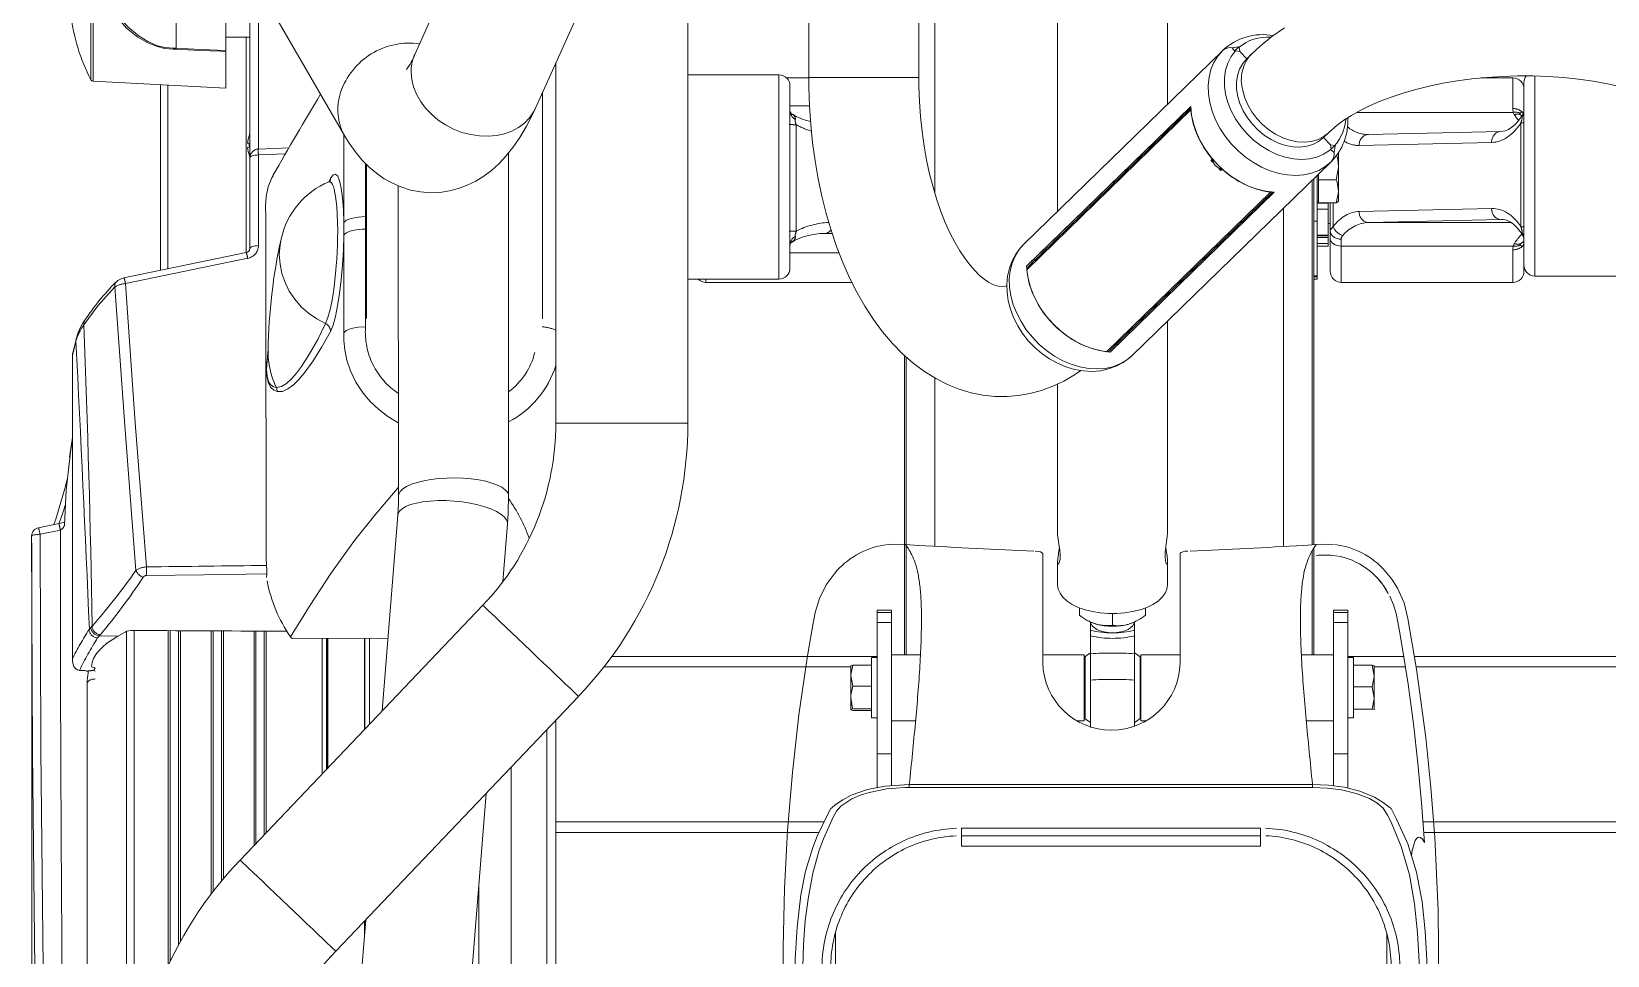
# Model space of a CAD drawing. Extents: x -32840 to 422982, y 280745 to 888746.
# Drawn here: x 82513.6 to 82961.2, y 817200 to 817462.6 of the extents above; entities that cross this region are included whole.
import ezdxf

# ---------------------------------------------------------------- set-up
doc = ezdxf.new("R2010")
doc.units = 0
doc.header["$LTSCALE"] = 1000
doc.linetypes.add('PHANTOM', pattern=[0.5, 0.25, -0.05, 0.05, -0.05, 0.05, -0.05])
doc.layers.add('A-FUR', color=33, linetype='Continuous', plot=False, transparency=0.5)

# ---------------------------------------------------------------- blocks, each defined once
blk = doc.blocks.new('REC-GYM-02A')
at = {"linetype": 'PHANTOM', "lineweight": 0}
for p, q in [((278.983, -892.674), (278.983, -913.437)), ((273.758, -892.961), (273.758, -912.91)), ((274.164, -892.961), (274.164, -912.484)), ((274.534, -892.961), (274.534, -911.122)), ((278.535, -892.956), (278.535, -914.024)), ((278.448, -908.893), (278.448, -914.034)), ((277.923, -910.498), (277.923, -914.032)), ((275.828, -910.736), (275.828, -910.614)), ((277.435, -911.209), (277.435, -914.03)), ((277.552, -911.062), (277.552, -914.03)), ((265.65, -911.582), (265.65, -911.701)), ((269.05, -911.581), (269.05, -911.701)), ((265.65, -911.787), (265.65, -911.701)), ((265.65, -911.701), (269.05, -911.701)), ((269.05, -911.701), (269.05, -911.787)), ((276.947, -911.737), (276.947, -914.027)), ((277.065, -911.613), (277.065, -914.028)), ((263.805, -911.858), (260.958, -911.858)), ((269.05, -911.787), (265.65, -911.787)), ((273.658, -911.858), (270.611, -911.858)), ((265.06, -912.251), (269.641, -912.251)), ((265.06, -912.285), (265.06, -912.251)), ((269.641, -912.285), (265.06, -912.285)), ((276.252, -913.945), (276.252, -912.466)), ((276.312, -912.403), (276.312, -913.944)), ((275.774, -912.968), (275.774, -913.946)), ((275.828, -913.946), (275.828, -912.911)), ((278.971, -913.553), (278.971, -913.561)), ((260.272, -913.622), (263.884, -913.622)), ((264.006, -913.622), (264.358, -913.622)), ((270.306, -913.622), (273.112, -913.622)), ((279.149, -917.162), (279.149, -913.713)), ((265.064, -913.759), (265.064, -914.937)), ((269.676, -915), (269.676, -913.759)), ((278.845, -913.973), (278.632, -913.97)), ((278.833, -913.986), (278.845, -913.973)), ((278.845, -913.973), (278.863, -913.95)), ((278.94, -914.07), (278.928, -914.084)), ((278.959, -914.046), (278.94, -914.07)), ((264.822, -914.127), (264.658, -914.127)), ((264.822, -914.238), (264.658, -914.238)), ((270.006, -914.127), (269.842, -914.127)), ((270.006, -914.238), (269.842, -914.238)), ((265.39, -918.835), (265.39, -914.99)), ((265.064, -915.009), (265.064, -919.152)), ((269.35, -916.903), (269.35, -914.992)), ((269.676, -917.142), (269.676, -915.011)), ((279.287, -915.174), (279.518, -915.128)), ((265.515, -919.018), (267.368, -917.213)), ((265.535, -919.019), (267.399, -917.203)), ((279.11, -917.321), (279.149, -917.162)), ((279.149, -917.162), (279.15, -917.162)), ((275.82, -917.485), (275.819, -918.597)), ((276.066, -918.529), (276.067, -917.417)), ((262.783, -917.992), (262.783, -918.363)), ((264.733, -918.405), (264.733, -917.992)), ((271.123, -918.028), (271.123, -920.351)), ((271.953, -918.028), (271.953, -917.992)), ((277.158, -918.265), (278.547, -917.978)), ((262.533, -920.339), (262.533, -918.063)), ((265.008, -918.066), (265.044, -918.066)), ((266.441, -919.951), (268.306, -918.135)), ((278.067, -920.234), (278.067, -918.145)), ((270.44, -918.329), (270.998, -918.329)), ((277.174, -918.33), (277.174, -920.78)), ((262.779, -918.405), (264.733, -918.405)), ((264.733, -918.482), (264.733, -918.405)), ((264.883, -918.432), (265.008, -918.432)), ((265.008, -918.501), (264.883, -918.501)), ((265.008, -918.53), (264.883, -918.53)), ((270.517, -918.546), (270.597, -918.547)), ((270.635, -918.546), (270.517, -918.546)), ((270.597, -918.547), (270.638, -918.547)), ((277.037, -919.44), (277.037, -918.409)), ((262.692, -918.623), (262.692, -919.805)), ((264.422, -918.672), (262.805, -918.672)), ((262.916, -918.706), (264.422, -918.672)), ((264.825, -918.897), (264.825, -918.627)), ((265.008, -918.688), (265.044, -918.688)), ((270.925, -919.784), (270.925, -918.573)), ((275.819, -918.597), (275.819, -918.739)), ((275.819, -918.739), (275.819, -919.344)), ((264.53, -918.798), (263.024, -918.832)), ((264.883, -918.822), (265.008, -918.822)), ((265.008, -918.892), (264.883, -918.892)), ((264.993, -918.913), (265.008, -918.913)), ((269.35, -922.564), (269.35, -919.002)), ((266.111, -919.268), (266.097, -919.282)), ((266.101, -919.285), (266.114, -919.272)), ((276.237, -919.135), (276.217, -919.174)), ((266.205, -919.365), (266.191, -919.378)), ((266.195, -919.382), (266.208, -919.369)), ((276.729, -919.453), (277.037, -919.44)), ((263.024, -919.582), (264.53, -919.548)), ((277.037, -921.25), (277.037, -919.507)), ((264.554, -919.924), (262.779, -919.924)), ((262.779, -919.924), (262.783, -919.966)), ((262.783, -919.966), (262.783, -920.315)), ((270.998, -919.999), (270.775, -919.999)), ((278.915, -921.313), (278.915, -920.279)), ((278.94, -920.295), (278.94, -921.312))]:
    blk.add_line(p, q, dxfattribs=at)
at = {"linetype": 'Continuous', "lineweight": 15}
for p, q in [((273.658, -892.961), (273.658, -913.015)), ((275.423, -899.895), (274.45, -912.183)), ((275.818, -910.747), (276.669, -899.993)), ((264.217, -910.592), (264.217, -909.663)), ((270.479, -909.667), (270.479, -910.609)), ((278.04, -910.27), (278.04, -914.032)), ((278.062, -910.224), (278.062, -914.033)), ((276.158, -910.39), (273.4, -913.286)), ((277.945, -910.456), (277.945, -914.032)), ((275.833, -910.731), (275.833, -910.551)), ((277.573, -911.036), (277.573, -914.03)), ((277.457, -911.182), (277.457, -914.03)), ((265.65, -911.582), (265.76, -911.582)), ((266.125, -911.581), (265.761, -911.581)), ((266.126, -911.582), (266.698, -911.582)), ((267.062, -911.581), (266.699, -911.581)), ((267.063, -911.582), (267.635, -911.582)), ((268, -911.581), (267.636, -911.581)), ((268.001, -911.582), (268.573, -911.582)), ((269.05, -911.581), (268.574, -911.581)), ((274.486, -914.321), (277.245, -911.424)), ((260.958, -911.74), (263.797, -911.74)), ((270.668, -911.74), (273.658, -911.74)), ((276.97, -911.713), (276.97, -914.027)), ((277.085, -911.592), (277.085, -914.028)), ((264.658, -912.244), (264.658, -912.634)), ((264.822, -912.27), (264.822, -912.634)), ((269.842, -912.272), (269.842, -912.634)), ((270.006, -912.249), (270.006, -912.634)), ((276.247, -913.945), (276.247, -912.472)), ((276.262, -912.456), (276.262, -913.945)), ((264.822, -912.634), (264.658, -912.634)), ((264.658, -912.634), (264.658, -914.127)), ((264.822, -912.634), (264.822, -914.127)), ((270.006, -912.634), (269.842, -912.634)), ((269.842, -912.634), (269.842, -914.127)), ((270.006, -912.634), (270.006, -914.127)), ((265.131, -913.009), (264.822, -913.009)), ((267.01, -913.009), (266.944, -913.009)), ((267.01, -913.658), (267.01, -913.009)), ((267.082, -913.471), (267.082, -912.943)), ((267.582, -913.471), (267.582, -912.933)), ((267.739, -913.009), (267.655, -913.009)), ((267.655, -913.59), (267.655, -913.009)), ((269.842, -913.009), (269.57, -913.009)), ((275.833, -913.946), (275.833, -912.906)), ((264.358, -913.134), (264.358, -913.134)), ((264.358, -913.134), (264.358, -913.266)), ((264.358, -913.134), (264.359, -913.134)), ((264.593, -913.139), (264.381, -913.139)), ((264.658, -913.04), (264.593, -913.04)), ((264.593, -913.04), (264.593, -913.728)), ((267.02, -913.134), (267.01, -913.134)), ((267.02, -913.2), (267.02, -913.034)), ((267.02, -913.733), (267.02, -913.2)), ((267.645, -913.201), (267.645, -913.035)), ((267.655, -913.134), (267.645, -913.134)), ((267.645, -913.732), (267.645, -913.201)), ((270.071, -913.04), (270.006, -913.04)), ((270.071, -913.04), (270.071, -913.728)), ((270.071, -913.126), (270.284, -913.126)), ((270.071, -913.143), (270.284, -913.143)), ((270.284, -913.126), (270.306, -913.134)), ((270.306, -913.272), (270.306, -913.134)), ((275.453, -915.345), (275.63, -913.12)), ((264.381, -913.393), (264.358, -913.266)), ((264.358, -913.266), (264.358, -913.516)), ((270.306, -913.272), (270.306, -913.522)), ((264.381, -913.639), (264.358, -913.516)), ((264.358, -913.634), (264.358, -913.516)), ((264.593, -913.393), (264.381, -913.393)), ((267.082, -913.77), (267.082, -913.471)), ((267.582, -913.77), (267.582, -913.471)), ((270.071, -913.402), (270.284, -913.402)), ((270.284, -913.402), (270.306, -913.522)), ((270.306, -913.633), (270.306, -913.522)), ((264.358, -913.634), (264.358, -913.634)), ((264.593, -913.639), (264.381, -913.639)), ((264.593, -913.728), (264.658, -913.728)), ((266.564, -914.907), (266.564, -913.667)), ((267.01, -913.634), (267.02, -913.634)), ((267.01, -913.759), (267.01, -913.658)), ((267.645, -913.634), (267.655, -913.634)), ((267.655, -913.759), (267.655, -913.59)), ((268.124, -913.667), (268.124, -914.907)), ((270.006, -913.728), (270.071, -913.728)), ((270.071, -913.642), (270.284, -913.642)), ((270.284, -913.642), (270.306, -913.633)), ((279.052, -913.58), (279.019, -913.579)), ((279.15, -917.162), (279.15, -913.695)), ((263.904, -913.74), (260.272, -913.74)), ((264.658, -913.74), (264.024, -913.74)), ((264.822, -913.759), (265.186, -913.759)), ((265.044, -913.759), (265.044, -914.971)), ((265.045, -913.759), (265.045, -914.971)), ((266.564, -913.759), (267.01, -913.759)), ((267.082, -913.974), (267.082, -913.77)), ((267.582, -913.974), (267.582, -913.77)), ((267.655, -913.759), (268.124, -913.759)), ((269.515, -913.759), (269.842, -913.759)), ((269.696, -917.159), (269.696, -913.759)), ((273.022, -913.74), (270.006, -913.74)), ((267.082, -913.974), (267.082, -914.037)), ((267.082, -914.132), (267.082, -914.037)), ((267.332, -914.226), (267.332, -914.094)), ((267.582, -913.974), (267.582, -914.037)), ((267.582, -914.132), (267.582, -914.037)), ((276.655, -913.943), (275.564, -913.947)), ((276.671, -913.964), (276.655, -913.943)), ((278.411, -914.034), (278.464, -914.035)), ((278.551, -914.017), (278.632, -913.97)), ((264.658, -914.127), (264.658, -914.238)), ((264.658, -914.238), (264.658, -914.266)), ((264.658, -914.266), (264.822, -914.266)), ((264.822, -914.127), (264.822, -914.238)), ((264.822, -914.238), (264.822, -914.266)), ((266.957, -914.291), (266.957, -914.208)), ((267.07, -914.138), (267.062, -914.143)), ((267.603, -914.143), (267.594, -914.138)), ((267.707, -914.291), (267.707, -914.208)), ((269.842, -914.127), (269.842, -914.238)), ((269.842, -914.238), (269.842, -914.266)), ((269.842, -914.266), (270.006, -914.266)), ((270.006, -914.127), (270.006, -914.238)), ((270.006, -914.238), (270.006, -914.266)), ((266.707, -914.554), (266.707, -914.82)), ((267.957, -914.818), (267.957, -914.554)), ((274.259, -914.591), (274.207, -915.246)), ((276.944, -914.636), (276.943, -914.658)), ((276.946, -914.802), (276.947, -914.83)), ((265.017, -915.012), (265.163, -915.002)), ((265.044, -915.01), (265.044, -919.172)), ((265.045, -915.01), (265.045, -919.171)), ((266.707, -915.141), (266.707, -917.552)), ((267.957, -916.837), (267.957, -915.139)), ((269.538, -915.002), (269.684, -915.012)), ((279.615, -915.087), (279.614, -915.026)), ((279.614, -915.105), (279.615, -915.087)), ((279.304, -915.249), (279.534, -915.203)), ((279.304, -915.25), (279.304, -915.25)), ((274.195, -915.565), (274.197, -919.46)), ((275.447, -919.088), (275.445, -915.564)), ((272.158, -916.39), (272.158, -923.287)), ((273.658, -920.484), (273.658, -916.39)), ((264.85, -919.361), (267.109, -917.161)), ((267.109, -917.161), (264.85, -919.361)), ((267.359, -917.2), (265.495, -919.016)), ((265.515, -919.018), (267.301, -917.278)), ((267.275, -917.283), (267.285, -917.294)), ((267.368, -917.213), (267.301, -917.278)), ((276.928, -917.172), (276.923, -917.207)), ((276.926, -917.221), (276.932, -917.151)), ((279.109, -917.341), (279.147, -917.186)), ((273.808, -920.152), (273.808, -917.577)), ((275.808, -919.332), (275.808, -917.58)), ((264.733, -917.992), (262.783, -917.992)), ((265.008, -918.028), (265.044, -918.028)), ((265.008, -918.028), (265.008, -918.055)), ((271.953, -917.992), (270.294, -917.992)), ((272.158, -918.028), (271.123, -918.028)), ((262.533, -918.063), (260.583, -918.063)), ((262.658, -918.188), (262.658, -918.117)), ((262.658, -918.188), (262.658, -920.261)), ((264.858, -918.117), (264.858, -918.486)), ((265.008, -918.055), (265.044, -918.055)), ((265.008, -918.055), (265.008, -918.066)), ((265.008, -918.066), (265.008, -918.688)), ((266.442, -919.971), (268.295, -918.166)), ((268.308, -918.175), (266.443, -919.991)), ((268.223, -918.258), (268.308, -918.175)), ((270.998, -920.226), (270.998, -918.153)), ((277.175, -918.33), (278.564, -918.043)), ((278.148, -918.128), (278.148, -920.239)), ((268.223, -918.258), (266.443, -919.991)), ((268.212, -918.247), (268.223, -918.258)), ((277.133, -918.376), (277.133, -919.407)), ((264.858, -918.486), (264.858, -918.576)), ((265.008, -918.404), (264.883, -918.404)), ((264.883, -918.432), (264.883, -918.404)), ((264.883, -918.501), (264.883, -918.432)), ((264.883, -918.521), (264.883, -918.501)), ((265.008, -918.521), (264.883, -918.521)), ((264.883, -918.53), (264.883, -918.521)), ((264.883, -918.822), (264.883, -918.53)), ((266.08, -920.626), (268.34, -918.426)), ((264.858, -918.576), (264.858, -918.897)), ((264.883, -918.662), (264.858, -918.662)), ((265.008, -918.688), (265.008, -919.209)), ((264.765, -919.028), (264.765, -918.913)), ((264.993, -918.897), (264.79, -918.897)), ((264.883, -918.892), (264.883, -918.822)), ((264.883, -918.897), (264.883, -918.892)), ((264.993, -918.897), (264.993, -919.028)), ((265.008, -918.913), (264.993, -918.913)), ((267.957, -923.022), (267.957, -918.799)), ((264.765, -919.028), (264.765, -919.308)), ((264.993, -919.028), (264.993, -919.159)), ((264.993, -919.159), (264.79, -919.159)), ((264.993, -919.159), (264.993, -919.221)), ((266.085, -919.279), (266.086, -919.279)), ((266.086, -919.279), (266.099, -919.266)), ((266.117, -919.283), (266.104, -919.296)), ((266.117, -919.283), (266.116, -919.284)), ((277.133, -919.145), (277.133, -921.205)), ((264.765, -919.308), (264.765, -919.474)), ((264.815, -919.468), (264.801, -919.544)), ((264.851, -919.497), (264.815, -919.468)), ((266.193, -919.363), (266.194, -919.362)), ((266.21, -919.381), (266.197, -919.393)), ((266.21, -919.381), (266.197, -919.394)), ((266.197, -919.394), (266.197, -919.393)), ((277.14, -919.433), (277.14, -919.434)), ((264.801, -919.544), (264.806, -919.547)), ((264.806, -919.547), (264.855, -919.555)), ((264.849, -919.505), (264.851, -919.497)), ((264.855, -919.555), (264.849, -919.505)), ((264.935, -919.637), (264.855, -919.555)), ((264.935, -919.637), (264.855, -919.555)), ((264.935, -919.637), (264.876, -919.695)), ((276.689, -919.522), (277.038, -919.507)), ((277.14, -919.528), (277.16, -919.526)), ((277.16, -919.574), (277.14, -919.573)), ((262.919, -919.706), (264.424, -919.672)), ((277.015, -921.313), (276.054, -919.654)), ((277.14, -919.667), (277.14, -919.667)), ((273.892, -919.966), (272.55, -922.94)), ((266.707, -920.016), (266.707, -922.916)), ((262.783, -920.315), (263.149, -920.315)), ((269.533, -920.319), (269.533, -923.197)), ((270.783, -920.315), (271.036, -920.315)), ((270.783, -923.336), (270.783, -920.319)), ((271.123, -920.351), (272.158, -920.351)), ((278.915, -920.279), (277.407, -920.2)), ((277.407, -920.616), (277.407, -920.2)), ((265.749, -920.59), (265.807, -920.533)), ((265.887, -920.616), (265.807, -920.533)), ((265.887, -920.616), (265.807, -920.533)), ((265.893, -920.665), (265.887, -920.616)), ((265.887, -920.616), (265.936, -920.623)), ((265.896, -920.67), (265.893, -920.665)), ((265.896, -920.67), (265.942, -920.624)), ((265.972, -920.658), (265.896, -920.67)), ((265.936, -920.623), (265.945, -920.622)), ((265.945, -920.622), (265.972, -920.658)), ((273.917, -923.558), (275.26, -920.583)), ((277.407, -920.626), (277.407, -920.616)), ((277.407, -921.776), (277.407, -920.626)), ((277.972, -921.804), (277.972, -920.652)), ((277.972, -920.652), (277.972, -920.652)), ((277.407, -920.78), (277.133, -920.78))]:
    blk.add_line(p, q, dxfattribs=at)
at = {"linetype": 'PHANTOM', "lineweight": 0, "flags": 128}
for points in [[(279.071, -887.042), (279.106, -888.948), (279.144, -890.854), (279.187, -892.758), (279.232, -894.665), (279.279, -896.57), (279.328, -898.472), (279.377, -900.433), (279.425, -902.39), (279.47, -904.344), (279.511, -906.297), (279.547, -908.245), (279.577, -910.189), (279.603, -912.651), (279.614, -915.105)], [(279.121, -894.03), (279.134, -895.801), (279.149, -897.57), (279.165, -899.337), (279.182, -901.105), (279.2, -902.869), (279.218, -904.63), (279.235, -906.397), (279.251, -908.16), (279.266, -909.919), (279.277, -911.676), (279.284, -913.428), (279.287, -915.174)], [(279.518, -915.128), (279.507, -912.673), (279.481, -910.208), (279.451, -908.267), (279.415, -906.322), (279.375, -904.371), (279.33, -902.412), (279.282, -900.449), (279.232, -898.483), (279.176, -896.258), (279.121, -894.03)], [(264.167, -912.012), (264.167, -912.012), (264.104, -911.891), (263.977, -911.61), (263.879, -911.287), (263.815, -910.949), (263.78, -910.618), (263.762, -910.286), (263.752, -909.952), (263.729, -908.947), (263.714, -907.947), (263.702, -906.946), (263.694, -905.943), (263.688, -904.939), (263.683, -903.936), (263.68, -902.861), (263.678, -901.786), (263.676, -900.71), (263.676, -899.635)], [(263.766, -899.64), (263.766, -899.926), (263.766, -900.927), (263.768, -901.929), (263.77, -902.932), (263.773, -903.935), (263.778, -904.936), (263.784, -905.937), (263.792, -906.938), (263.803, -907.939), (263.819, -908.938), (263.84, -909.935), (263.85, -910.267), (263.867, -910.599), (263.901, -910.929), (263.959, -911.256), (264.051, -911.579), (264.167, -911.856), (264.208, -911.937), (264.258, -912.015), (264.329, -912.074), (264.411, -912.123), (264.565, -912.183), (264.73, -912.223), (264.894, -912.244), (265.06, -912.251)], [(269.641, -912.251), (269.692, -912.25), (269.897, -912.234), (270.098, -912.194), (270.198, -912.162), (270.295, -912.12), (270.419, -912.038), (270.468, -911.982), (270.505, -911.912), (270.618, -911.665), (270.664, -911.537), (270.737, -911.276), (270.788, -911.007), (270.823, -910.737), (270.843, -910.465), (270.861, -909.918), (270.884, -908.819), (270.901, -907.678), (270.912, -906.536), (270.92, -905.391), (270.926, -904.245), (270.93, -903.094), (270.933, -901.943), (270.935, -900.791), (270.935, -899.64)], [(271.025, -899.635), (271.025, -900.041), (271.024, -901.502), (271.021, -902.965), (271.015, -904.427), (271.007, -905.896), (270.994, -907.363), (270.974, -908.828), (270.95, -909.93), (270.939, -910.297), (270.917, -910.664), (270.874, -911.028), (270.819, -911.3), (270.739, -911.568), (270.688, -911.698), (270.568, -911.948), (270.533, -912.012), (270.533, -912.012)], [(276.158, -910.39), (276.16, -910.391), (276.17, -910.4), (276.19, -910.419), (276.219, -910.448), (276.258, -910.484), (276.305, -910.529), (276.359, -910.58), (276.419, -910.638), (276.485, -910.701), (276.555, -910.767), (276.628, -910.836), (276.701, -910.907)], [(276.701, -910.907), (276.775, -910.977), (276.848, -911.046), (276.918, -911.113), (276.984, -911.176), (277.044, -911.233), (277.098, -911.285), (277.145, -911.329), (277.184, -911.366), (277.213, -911.394), (277.233, -911.413), (277.243, -911.423), (277.245, -911.424)], [(263.937, -911.478), (263.927, -911.532), (263.91, -911.597), (263.893, -911.646), (263.874, -911.675), (263.856, -911.686), (263.832, -911.68), (263.812, -911.663), (263.798, -911.644), (263.788, -911.624)], [(265.06, -912.285), (265.06, -912.285), (264.88, -912.277), (264.699, -912.253), (264.522, -912.209), (264.355, -912.14), (264.257, -912.08), (264.208, -912.042), (264.184, -912.022), (264.171, -912.014), (264.167, -912.012), (264.167, -912.012)], [(270.533, -912.012), (270.533, -912.012), (270.522, -912.019), (270.482, -912.051), (270.396, -912.111), (270.302, -912.161), (270.115, -912.227), (269.92, -912.266), (269.641, -912.285), (269.641, -912.285)], [(269.641, -912.285), (269.641, -912.28), (269.641, -912.276), (269.641, -912.272), (269.641, -912.268), (269.641, -912.263), (269.641, -912.259), (269.641, -912.255), (269.641, -912.251)], [(273.4, -913.286), (273.401, -913.287), (273.411, -913.297), (273.431, -913.316), (273.461, -913.344), (273.499, -913.381), (273.546, -913.425), (273.6, -913.477), (273.661, -913.535), (273.726, -913.597), (273.796, -913.664), (273.869, -913.733), (273.943, -913.803)], [(273.943, -913.803), (274.017, -913.874), (274.089, -913.943), (274.159, -914.009), (274.225, -914.072), (274.286, -914.13), (274.34, -914.181), (274.387, -914.226), (274.425, -914.263), (274.455, -914.291), (274.475, -914.31), (274.485, -914.319), (274.486, -914.321)], [(276.937, -914.677), (277.658, -914.667), (278.308, -914.659)], [(278.547, -917.978), (278.436, -916.396), (278.31, -914.757)], [(278.429, -914.717), (278.556, -916.366), (278.667, -917.939)], [(279.518, -915.128), (279.537, -915.127), (279.555, -915.126), (279.571, -915.123), (279.586, -915.121), (279.598, -915.117), (279.607, -915.113), (279.612, -915.109), (279.614, -915.105)], [(275.453, -915.345), (275.45, -915.361), (275.434, -915.391), (275.404, -915.419), (275.361, -915.444), (275.307, -915.465), (275.242, -915.483), (275.167, -915.497), (275.085, -915.506), (274.998, -915.511), (274.906, -915.511), (274.813, -915.506), (274.721, -915.496), (274.63, -915.482), (274.545, -915.463), (274.465, -915.441), (274.394, -915.416), (274.333, -915.388), (274.282, -915.358), (274.244, -915.326), (274.219, -915.294), (274.208, -915.262), (274.207, -915.246)], [(279.229, -915.467), (279.263, -915.362), (279.304, -915.248)], [(275.445, -915.565), (275.442, -915.585), (275.425, -915.615), (275.395, -915.644), (275.353, -915.671), (275.298, -915.696), (275.233, -915.717), (275.158, -915.736), (275.076, -915.75), (274.988, -915.761), (274.896, -915.767), (274.803, -915.768), (274.71, -915.765), (274.62, -915.758), (274.534, -915.746), (274.454, -915.73), (274.383, -915.711), (274.321, -915.688), (274.27, -915.662), (274.232, -915.635), (274.207, -915.605), (274.196, -915.575), (274.195, -915.565)], [(279.15, -916.203), (279.173, -916.064), (279.181, -915.992)], [(272.158, -916.39), (272.16, -916.39), (272.174, -916.39), (272.202, -916.39), (272.242, -916.39), (272.296, -916.39), (272.36, -916.39), (272.435, -916.39), (272.519, -916.39), (272.61, -916.39), (272.706, -916.39), (272.806, -916.39), (272.908, -916.39)], [(272.908, -916.39), (273.01, -916.39), (273.111, -916.39), (273.207, -916.39), (273.298, -916.39), (273.382, -916.39), (273.456, -916.39), (273.521, -916.39), (273.574, -916.39), (273.615, -916.39), (273.643, -916.39), (273.657, -916.39), (273.658, -916.39)], [(275.445, -916.396), (275.447, -916.396), (275.566, -916.468), (275.674, -916.55), (275.768, -916.639), (275.847, -916.732), (275.93, -916.859), (275.991, -916.985), (276.032, -917.107), (276.056, -917.223), (276.066, -917.331), (276.067, -917.417)], [(276.218, -917.435), (276.315, -917.257), (276.414, -917.098), (276.515, -916.958), (276.577, -916.887), (276.639, -916.827), (276.701, -916.781), (276.763, -916.753), (276.825, -916.752)], [(276.825, -916.752), (276.86, -916.767), (276.895, -916.797), (276.911, -916.822), (276.926, -916.857), (276.939, -916.912), (276.943, -916.95), (276.945, -916.997), (276.943, -917.05), (276.939, -917.103), (276.926, -917.2)], [(276.274, -917.523), (276.363, -917.343), (276.455, -917.178), (276.548, -917.034), (276.604, -916.958), (276.661, -916.894), (276.719, -916.842), (276.776, -916.807), (276.832, -916.797)], [(276.832, -916.797), (276.865, -916.805), (276.896, -916.827), (276.912, -916.847), (276.926, -916.876), (276.938, -916.924), (276.942, -916.959), (276.943, -917.002), (276.942, -917.05), (276.938, -917.099), (276.931, -917.151)], [(267.109, -917.161), (267.174, -917.107), (267.248, -917.064), (267.329, -917.033), (267.417, -917.014), (267.509, -917.007), (267.605, -917.012), (267.703, -917.03), (267.801, -917.06), (267.898, -917.101), (267.992, -917.154), (268.081, -917.216), (268.166, -917.287), (268.243, -917.367), (268.312, -917.453), (268.372, -917.545), (268.421, -917.64), (268.46, -917.738), (268.487, -917.837), (268.502, -917.935), (268.505, -918.031), (268.495, -918.123), (268.474, -918.21), (268.44, -918.29), (268.395, -918.362), (268.34, -918.426)], [(279.147, -917.186), (279.149, -917.177), (279.149, -917.162)], [(276.066, -918.529), (276.071, -918.36), (276.081, -918.189), (276.095, -918.022), (276.114, -917.865), (276.137, -917.724), (276.162, -917.602), (276.189, -917.505), (276.218, -917.435)], [(276.234, -919.135), (276.22, -919.135), (276.207, -919.124), (276.195, -919.106), (276.185, -919.081), (276.176, -919.052), (276.167, -919.01), (276.159, -918.966), (276.152, -918.91), (276.147, -918.855), (276.141, -918.765), (276.137, -918.674), (276.136, -918.575), (276.137, -918.497), (276.139, -918.416), (276.142, -918.34), (276.147, -918.254), (276.152, -918.178), (276.159, -918.093), (276.167, -918.02), (276.176, -917.942), (276.188, -917.856), (276.203, -917.769), (276.221, -917.685), (276.246, -917.591), (276.274, -917.523)], [(276.274, -917.523), (276.374, -917.576), (276.467, -917.64), (276.551, -917.715), (276.624, -917.799), (276.686, -917.89), (276.734, -917.989), (276.77, -918.092), (276.791, -918.199), (276.799, -918.308), (276.791, -918.416), (276.779, -918.486)], [(278.667, -917.939), (278.86, -917.725), (279.02, -917.51)], [(262.783, -918.363), (262.783, -918.368), (262.779, -918.405)], [(277.037, -918.409), (277.056, -918.408), (277.074, -918.406), (277.091, -918.403), (277.105, -918.399), (277.117, -918.394), (277.126, -918.388), (277.132, -918.382), (277.133, -918.376)], [(262.658, -918.432), (262.665, -918.41), (262.682, -918.396), (262.685, -918.395), (262.687, -918.394)], [(262.669, -918.524), (262.671, -918.527), (262.677, -918.553)], [(262.779, -918.405), (262.768, -918.43), (262.767, -918.433)], [(264.733, -918.405), (264.758, -918.407), (264.781, -918.412), (264.803, -918.419), (264.822, -918.429), (264.837, -918.441), (264.849, -918.455), (264.856, -918.47), (264.858, -918.486)], [(264.733, -918.482), (264.758, -918.484), (264.781, -918.489), (264.803, -918.498), (264.822, -918.51), (264.837, -918.524), (264.849, -918.54), (264.856, -918.557), (264.858, -918.576)], [(270.936, -918.514), (270.936, -918.498), (270.94, -918.485), (270.953, -918.467), (270.963, -918.459), (270.98, -918.449)], [(276.066, -918.529), (276.055, -918.543), (276.037, -918.556), (276.012, -918.567), (275.981, -918.578), (275.945, -918.586), (275.905, -918.592), (275.863, -918.596), (275.819, -918.597)], [(276.066, -918.671), (276.066, -918.6), (276.066, -918.529)], [(264.825, -918.627), (264.857, -918.588), (264.858, -918.576)], [(276.066, -918.671), (276.038, -918.697), (275.981, -918.719), (275.903, -918.734), (275.819, -918.739)], [(276.066, -919.676), (276.066, -919.547), (276.066, -918.671)], [(276.217, -919.174), (276.189, -919.214), (276.161, -919.223), (276.136, -919.2), (276.114, -919.145), (276.095, -919.062), (276.081, -918.952), (276.071, -918.821), (276.066, -918.671)], [(264.85, -919.361), (264.915, -919.307), (264.989, -919.265), (265.07, -919.233), (265.158, -919.214), (265.25, -919.207), (265.346, -919.213), (265.443, -919.231), (265.541, -919.26), (265.638, -919.302), (265.732, -919.354), (265.822, -919.416), (265.906, -919.488), (265.984, -919.567), (266.053, -919.654), (266.112, -919.745), (266.162, -919.841), (266.201, -919.938), (266.228, -920.037), (266.243, -920.135), (266.245, -920.231), (266.236, -920.323), (266.214, -920.41), (266.181, -920.49), (266.136, -920.563), (266.08, -920.626)], [(277.037, -919.44), (277.056, -919.439), (277.074, -919.437), (277.091, -919.434), (277.105, -919.43), (277.117, -919.425), (277.126, -919.419), (277.132, -919.413), (277.133, -919.407)], [(264.877, -919.694), (264.883, -919.688), (264.94, -919.645), (265.005, -919.613), (265.077, -919.593), (265.154, -919.586), (265.235, -919.59), (265.317, -919.607), (265.399, -919.636), (265.48, -919.676), (265.556, -919.727), (265.628, -919.787), (265.692, -919.855), (265.748, -919.929), (265.794, -920.008), (265.829, -920.09), (265.853, -920.173)], [(273.892, -919.966), (273.91, -919.93), (273.956, -919.863), (274.013, -919.803), (274.081, -919.752), (274.157, -919.711), (274.242, -919.68), (274.333, -919.661), (274.428, -919.653), (274.526, -919.656), (274.625, -919.671), (274.724, -919.697), (274.819, -919.734), (274.91, -919.781), (274.994, -919.837), (275.071, -919.902), (275.139, -919.973), (275.196, -920.05), (275.242, -920.131), (275.275, -920.214), (275.295, -920.299), (275.302, -920.384)], [(262.687, -919.934), (262.677, -919.929), (262.661, -919.91), (262.66, -919.903)], [(262.677, -919.875), (262.675, -919.893), (262.669, -919.902)], [(262.68, -919.885), (262.692, -919.894), (262.709, -919.903)], [(262.767, -919.898), (262.768, -919.901), (262.779, -919.924)], [(270.672, -920.319), (270.613, -920.319), (270.544, -920.319), (270.467, -920.319), (270.382, -920.319), (270.293, -920.319), (270.2, -920.319), (270.107, -920.319), (270.015, -920.319), (269.926, -920.319), (269.842, -920.319), (269.765, -920.319), (269.697, -920.319), (269.639, -920.319), (269.593, -920.319), (269.56, -920.319), (269.54, -920.319), (269.533, -920.319)], [(270.783, -920.319), (270.783, -920.319), (270.776, -920.319), (270.754, -920.319), (270.719, -920.319), (270.672, -920.319)], [(273.658, -920.453), (273.664, -920.457), (273.67, -920.459)], [(277.407, -920.616), (277.467, -920.618), (277.706, -920.629), (277.971, -920.641)], [(277.972, -920.652), (277.69, -920.639), (277.407, -920.626)], [(277.971, -920.641), (278.007, -920.641), (278.099, -920.651), (278.188, -920.672), (278.302, -920.717), (278.406, -920.778), (278.535, -920.883), (278.646, -921.009), (278.725, -921.131), (278.787, -921.263)], [(278.76, -921.273), (278.758, -921.267), (278.699, -921.138), (278.625, -921.019), (278.518, -920.894), (278.393, -920.789), (278.292, -920.728), (278.182, -920.682), (278.096, -920.661), (278.007, -920.652), (277.972, -920.652)]]:
    blk.add_lwpolyline(points, dxfattribs=at)
at = {"linetype": 'Continuous', "lineweight": 15, "flags": 128}
for points in [[(263.621, -906.228), (263.621, -906.408), (263.621, -907.129), (263.622, -908.573), (263.624, -910.018), (263.633, -910.85), (263.672, -911.682), (263.716, -912.251), (263.774, -912.819), (263.879, -913.595), (263.977, -914.172), (264.019, -914.347), (264.094, -914.516), (264.157, -914.617), (264.234, -914.71)], [(270.467, -914.71), (270.484, -914.691), (270.585, -914.555), (270.663, -914.398), (270.711, -914.24), (270.741, -914.076), (270.798, -913.745), (270.895, -913.075), (270.969, -912.42), (271.024, -911.762), (271.059, -911.1), (271.075, -910.436), (271.078, -909.385), (271.079, -908.333), (271.08, -907.28), (271.08, -906.228)], [(279.612, -915.026), (279.611, -909.037), (279.603, -907.442)], [(263.788, -911.624), (263.821, -912.075), (263.863, -912.526), (263.914, -912.975), (263.975, -913.423), (264.038, -913.826), (264.073, -914.028), (264.091, -914.128), (264.11, -914.228), (264.139, -914.327), (264.18, -914.423)], [(264.381, -913.139), (264.36, -913.135), (264.358, -913.134)], [(264.358, -913.266), (264.358, -913.257), (264.381, -913.139)], [(270.306, -913.134), (270.306, -913.135), (270.284, -913.143)], [(270.284, -913.143), (270.292, -913.17), (270.306, -913.272)], [(270.306, -913.272), (270.305, -913.303), (270.284, -913.402)], [(264.358, -913.516), (264.358, -913.507), (264.381, -913.393)], [(270.306, -913.522), (270.306, -913.53), (270.284, -913.642)], [(264.359, -913.634), (264.36, -913.635), (264.381, -913.639)], [(279.069, -913.581), (279.093, -913.587), (279.112, -913.599), (279.134, -913.626), (279.149, -913.677), (279.149, -913.712), (279.149, -913.713)], [(267.332, -914.008), (267.283, -914.011), (267.236, -914.018), (267.193, -914.03), (267.155, -914.047), (267.124, -914.067), (267.101, -914.089), (267.087, -914.114), (267.082, -914.132)], [(267.581, -914.132), (267.577, -914.114), (267.563, -914.089), (267.54, -914.067), (267.509, -914.047), (267.471, -914.03), (267.428, -914.018), (267.381, -914.011), (267.332, -914.008)], [(276.671, -913.964), (276.45, -914.322), (276.213, -914.684), (275.945, -915.058), (275.714, -915.347), (275.46, -915.645), (275.445, -915.662)], [(278.411, -914.034), (278.403, -914.034), (278.393, -914.034)], [(266.707, -914.554), (266.714, -914.505), (266.735, -914.457), (266.769, -914.412), (266.815, -914.369), (266.874, -914.331), (266.942, -914.297), (267.019, -914.27), (267.104, -914.249), (267.193, -914.234), (267.285, -914.227), (267.379, -914.227), (267.471, -914.234), (267.56, -914.249), (267.644, -914.27), (267.722, -914.297), (267.79, -914.331), (267.848, -914.369), (267.895, -914.412), (267.929, -914.457), (267.95, -914.505), (267.957, -914.554)], [(267.07, -914.138), (267.104, -914.123), (267.144, -914.109)], [(267.594, -914.138), (267.56, -914.123), (267.519, -914.109)], [(264.199, -914.456), (264.255, -914.547), (264.312, -914.614)], [(266.728, -914.98), (266.723, -914.944), (266.713, -914.884), (266.708, -914.835), (266.708, -914.803), (266.714, -914.79), (266.723, -914.797), (266.732, -914.825), (266.736, -914.87), (266.734, -914.926), (266.727, -914.986), (266.718, -915.047), (266.71, -915.103), (266.707, -915.141), (266.707, -915.141)], [(267.956, -915.139), (267.956, -915.121), (267.95, -915.073), (267.941, -915.015), (267.932, -914.951), (267.927, -914.89), (267.929, -914.841), (267.937, -914.807), (267.946, -914.79), (267.954, -914.795), (267.957, -914.818), (267.957, -914.818)], [(266.477, -914.937), (266.508, -914.935), (266.534, -914.93), (266.553, -914.922), (266.563, -914.912), (266.564, -914.907)], [(268.124, -914.907), (268.131, -914.918), (268.149, -914.927), (268.177, -914.934), (268.212, -914.937)], [(276.869, -919.204), (276.884, -919.18), (276.926, -919.078), (276.95, -918.967), (276.955, -918.856), (276.954, -918.745), (276.954, -918.523), (276.953, -918.079), (276.947, -914.83)], [(264.821, -915.011), (264.914, -915.015), (265.017, -915.012)], [(269.684, -915.012), (269.837, -915.014), (269.88, -915.011)], [(274.207, -915.246), (274.199, -915.373), (274.195, -915.565)], [(275.445, -915.564), (275.446, -915.477), (275.453, -915.345)], [(279.181, -915.992), (279.222, -915.631), (279.239, -915.233)], [(279.15, -916.227), (279.162, -916.154), (279.182, -916.005)], [(270.783, -920.319), (270.782, -920.206), (270.775, -919.995), (270.761, -919.786), (270.74, -919.578), (270.712, -919.372), (270.676, -919.169), (270.634, -918.97), (270.586, -918.774), (270.53, -918.584), (270.467, -918.398), (270.397, -918.218), (270.321, -918.045), (270.237, -917.879), (270.147, -917.72), (270.049, -917.57), (269.945, -917.429), (269.834, -917.298), (269.718, -917.179), (269.596, -917.072), (269.47, -916.978), (269.341, -916.897), (269.209, -916.83), (269.075, -916.777), (268.94, -916.737), (268.805, -916.71), (268.67, -916.696), (268.535, -916.694), (268.402, -916.706), (268.27, -916.729), (268.14, -916.764), (268.012, -916.811), (267.887, -916.87), (267.764, -916.941), (267.693, -916.99)], [(268.34, -918.426), (268.38, -918.382), (268.432, -918.312), (268.473, -918.235), (268.504, -918.152), (268.525, -918.064), (268.534, -917.973), (268.531, -917.879), (268.518, -917.783), (268.493, -917.687), (268.457, -917.592), (268.41, -917.499), (268.354, -917.411), (268.289, -917.328), (268.215, -917.252), (268.135, -917.183), (268.048, -917.123), (267.957, -917.072), (267.861, -917.031), (267.763, -917.002), (267.664, -916.985), (267.565, -916.98), (267.469, -916.987), (267.377, -917.007), (267.29, -917.038), (267.21, -917.081), (267.139, -917.134), (267.11, -917.161)], [(268.308, -918.175), (268.299, -918.078), (268.278, -917.98), (268.245, -917.881), (268.201, -917.784), (268.146, -917.691), (268.081, -917.602), (268.008, -917.519), (267.927, -917.443), (267.84, -917.376), (267.748, -917.318), (267.652, -917.272), (267.554, -917.236), (267.456, -917.212), (267.359, -917.2)], [(268.306, -918.135), (268.292, -918.036), (268.265, -917.936), (268.226, -917.837), (268.177, -917.74), (268.116, -917.647), (268.046, -917.56), (267.968, -917.479), (267.883, -917.407), (267.791, -917.344), (267.696, -917.291), (267.598, -917.25), (267.498, -917.22), (267.399, -917.203)], [(276.928, -917.172), (276.926, -917.19), (276.923, -917.207)], [(276.067, -917.417), (276.039, -917.443), (275.981, -917.466), (275.903, -917.481), (275.82, -917.485)], [(279.108, -917.345), (279.11, -917.336), (279.11, -917.321)], [(268.533, -917.952), (268.551, -917.947), (268.584, -917.944), (268.626, -917.947), (268.661, -917.956), (268.698, -917.971), (268.74, -917.994), (268.79, -918.028), (268.842, -918.071), (268.897, -918.125), (268.953, -918.19), (269.01, -918.265), (269.067, -918.351), (269.124, -918.447), (269.179, -918.554), (269.232, -918.671), (269.282, -918.797), (269.329, -918.931), (269.371, -919.074), (269.41, -919.224), (269.444, -919.38), (269.473, -919.541), (269.496, -919.707), (269.514, -919.877), (269.526, -920.049), (269.532, -920.223), (269.533, -920.319)], [(262.913, -918.706), (262.895, -918.705), (262.855, -918.697), (262.816, -918.68), (262.778, -918.654), (262.737, -918.616), (262.698, -918.567), (262.669, -918.523)], [(262.687, -918.394), (262.687, -918.395), (262.691, -918.408), (262.698, -918.414)], [(262.698, -918.414), (262.706, -918.421), (262.709, -918.426), (262.709, -918.427)], [(264.765, -919.028), (264.767, -918.997), (264.79, -918.897)], [(264.79, -918.897), (264.772, -918.906), (264.765, -918.915)], [(264.79, -919.159), (264.781, -919.132), (264.765, -919.028)], [(266.443, -919.991), (266.434, -919.894), (266.413, -919.796), (266.38, -919.697), (266.336, -919.6), (266.281, -919.506), (266.217, -919.417), (266.143, -919.334), (266.062, -919.259), (265.975, -919.192), (265.883, -919.134), (265.787, -919.087), (265.69, -919.052), (265.592, -919.028), (265.495, -919.016)], [(265.535, -919.019), (265.53, -919.019), (265.528, -919.019)], [(276.054, -919.654), (276.012, -919.586), (275.937, -919.478), (275.86, -919.385), (275.779, -919.303), (275.695, -919.232), (275.607, -919.17), (275.515, -919.118), (275.419, -919.076), (275.308, -919.041), (275.196, -919.019), (275.085, -919.011), (274.974, -919.015), (274.867, -919.031), (274.763, -919.058), (274.663, -919.095), (274.567, -919.142), (274.477, -919.198), (274.39, -919.264), (274.306, -919.339), (274.225, -919.425), (274.146, -919.524), (274.067, -919.638), (273.99, -919.769), (273.916, -919.915), (273.892, -919.966)], [(264.765, -919.308), (264.766, -919.297), (264.79, -919.159)], [(266.097, -919.282), (266.094, -919.28), (266.091, -919.279), (266.088, -919.278), (266.086, -919.279), (266.086, -919.279)], [(266.099, -919.266), (266.101, -919.265), (266.103, -919.265), (266.106, -919.266), (266.109, -919.267), (266.111, -919.268)], [(266.104, -919.296), (266.106, -919.294), (266.116, -919.284)], [(266.114, -919.272), (266.117, -919.274), (266.118, -919.277), (266.118, -919.28), (266.118, -919.282), (266.117, -919.283)], [(266.161, -919.317), (266.16, -919.316), (266.116, -919.284)], [(276.224, -919.141), (276.224, -919.142), (276.23, -919.137)], [(276.237, -919.135), (276.237, -919.135), (276.234, -919.135)], [(264.785, -919.436), (264.772, -919.384), (264.765, -919.308)], [(264.806, -919.547), (264.866, -919.492), (264.934, -919.448), (265.011, -919.416), (265.095, -919.396), (265.184, -919.39), (265.276, -919.396), (265.37, -919.415), (265.464, -919.446), (265.556, -919.49), (265.645, -919.544), (265.729, -919.609), (265.806, -919.682), (265.875, -919.763), (265.935, -919.85), (265.984, -919.941), (266.021, -920.035), (266.047, -920.13), (266.06, -920.224), (266.06, -920.316), (266.048, -920.403), (266.022, -920.484), (265.985, -920.558), (265.936, -920.623)], [(266.193, -919.363), (266.162, -919.318), (266.161, -919.317)], [(266.181, -919.375), (266.183, -919.372), (266.193, -919.363)], [(266.194, -919.362), (266.196, -919.361), (266.198, -919.361), (266.201, -919.362), (266.203, -919.363), (266.205, -919.365)], [(266.196, -919.394), (266.198, -919.392), (266.198, -919.39), (266.197, -919.387), (266.196, -919.384), (266.195, -919.382)], [(266.208, -919.369), (266.21, -919.372), (266.211, -919.375), (266.212, -919.377), (266.211, -919.38), (266.21, -919.381)], [(265.807, -920.533), (265.853, -920.479), (265.888, -920.416), (265.911, -920.345), (265.923, -920.269), (265.922, -920.189), (265.909, -920.106), (265.884, -920.023), (265.847, -919.941), (265.8, -919.862), (265.743, -919.789), (265.678, -919.722), (265.606, -919.663), (265.529, -919.614), (265.448, -919.575), (265.366, -919.547), (265.283, -919.532), (265.203, -919.529), (265.126, -919.538), (265.055, -919.559), (264.991, -919.593), (264.935, -919.637)], [(264.876, -919.695), (264.846, -919.723), (264.78, -919.778), (264.704, -919.834), (264.617, -919.889), (264.519, -919.944), (264.411, -919.998), (264.293, -920.05), (264.166, -920.098), (264.03, -920.144), (263.886, -920.185), (263.735, -920.223), (263.578, -920.255), (263.416, -920.283), (263.249, -920.305), (263.079, -920.322), (262.906, -920.333), (262.732, -920.339), (262.557, -920.338), (262.382, -920.332), (262.21, -920.32), (262.039, -920.302), (261.873, -920.279), (261.71, -920.25), (261.554, -920.216)], [(262.67, -919.903), (262.678, -919.888), (262.716, -919.834), (262.755, -919.789), (262.795, -919.754), (262.834, -919.729), (262.873, -919.713), (262.919, -919.706)], [(262.659, -919.945), (262.66, -919.927), (262.671, -919.903)], [(262.698, -919.915), (262.69, -919.921), (262.687, -919.933), (262.687, -919.934)], [(262.709, -919.903), (262.709, -919.903), (262.706, -919.908), (262.698, -919.915)], [(266.441, -919.958), (266.441, -919.956), (266.441, -919.951)], [(265.379, -920.886), (265.522, -920.785), (265.655, -920.676), (265.749, -920.59)]]:
    blk.add_lwpolyline(points, dxfattribs=at)
at = {"linetype": 'Continuous', "lineweight": 15}
for centre, radius, start, end in [((273.986, -908.321), 3, 316.3972, 360), ((273.986, -908.321), 4.5, 316.3972, 360), ((267.344, -913.681), 0.78, 1.075, 178.925), ((267.332, -913.384), 0.469, 122.2502, 131.7556), ((267.332, -913.384), 0.469, 48.0802, 57.7498), ((276.658, -916.39), 4.5, 136.3972, 180), ((278.988, -913.557), 0.0182, 166.0176, 246.8617), ((277.764, -913.363), 1.222, 351.0739, 356.5141), ((267.332, -913.384), 0.469, 228.2444, 237.7498), ((267.332, -913.384), 0.469, 302.2502, 311.9198), ((278.926, -913.511), 0.0709, 240.2943, 253.7347), ((267.328, -915.087), 1.079, 89.8054, 103.2341), ((267.269, -914.52), 0.431, 81.6309, 107.0311), ((267.332, -914.767), 0.685, 74.112, 105.888), ((267.336, -915.087), 1.079, 76.7659, 90.1946), ((267.392, -914.569), 0.479, 74.222, 97.1725), ((275.286, -914.917), 1.683, 10.874, 34.4836), ((278.478, -913.873), 0.162, 264.8969, 297.2646), ((267.403, -914.813), 0.752, 110.4394, 126.4074), ((267.365, -914.618), 0.534, 50.1358, 72.5079), ((276.658, -916.39), 3, 136.3972, 180), ((264.93, -914.068), 0.828, 208.0031, 260.6024), ((264.913, -914.111), 0.906, 221.399, 263.3238), ((269.774, -914.086), 0.933, 277.1635, 317.9433), ((278.661, -914.681), 1.719, 179.2403, 184.0504), ((264.931, -913.723), 1.169, 263.6906, 274.3597), ((269.524, -988.717), 73.844, 92.3856, 93.38563), ((263.823, -914.311), 4.166, 350.7809, 353.0166), ((265.508, -982.737), 67.854, 86.59553, 87.70467), ((279.514, -915.105), 0.1, 281.4845, 358.8072), ((285.498, -917.338), 6.486, 161.1033, 165.8616), ((279.353, -915.521), 0.276, 100.307, 114.8488), ((276.926, -916.759), 0.101, 176.0729, 202.2165), ((267.394, -917.241), 0.0378, 81.1862, 132.5282), ((270.512, -917.116), 6.415, 347.6835, 359.0415), ((279.05, -917.162), 0.1, 346.5303, 0), ((278.532, -917.21), 0.592, 323.9788, 346.8461), ((276.693, -916.037), 2.772, 315.0583, 326.7369), ((262.783, -918.117), 0.125, 90, 180), ((264.733, -918.117), 0.125, 0, 90), ((271.123, -918.153), 0.125, 90, 180), ((271.953, -918.117), 0.125, 45.6941, 90), ((278.533, -917.874), 0.171, 280.2981, 315.2617), ((262.533, -918.188), 0.125, 0, 90), ((268.268, -918.14), 0.0378, 316.4182, 7.1846), ((277.183, -918.379), 0.0504, 99.2498, 176.1148), ((262.724, -918.489), 0.0646, 176.4006, 212.7726), ((270.612, -917.821), 0.726, 269.6563, 300.5203), ((270.95, -918.409), 0.0483, 306.7934, 352.7352), ((275.885, -918.291), 0.914, 292.6461, 347.6333), ((265.396, -920.02), 1.013, 47.067, 81.2959), ((265.34, -920.115), 1.126, 47.5012, 47.7562), ((266.094, -919.293), 0.0107, 355.2172, 51.604), ((265.33, -920.125), 1.159, 47.4074, 47.6551), ((247.295, -902.48), 33.978, 328.7061, 330.5119), ((265.328, -919.832), 0.671, 135.5469, 182.7164), ((264.946, -919.45), 0.132, 137.4865, 187.7974), ((264.946, -919.45), 0.132, 137.4865, 187.7974), ((266.183, -919.384), 0.00997, 34.3984, 102.0316), ((265.341, -920.115), 1.125, 40.6425, 40.8975), ((265.438, -920.062), 1.012, 6.2609, 41.3374), ((265.331, -920.125), 1.158, 40.7436, 40.9913), ((277.033, -919.407), 0.1, 272.4907, 0), ((276.84, -919.55), 0.322, 21.3289, 24.6231), ((276.838, -919.55), 0.323, 4.2341, 21.1751), ((265.182, -919.877), 0.5, 131.9196, 175.8926), ((276.748, -919.55), 0.392, 356.745, 3.255), ((276.838, -919.55), 0.323, 338.8249, 355.7659), ((270.627, -920.453), 0.648, 57.4117, 77.9025), ((276.84, -919.55), 0.322, 335.5717, 338.6711), ((270.943, -919.95), 0.0558, 4.9666, 54.2021), ((262.533, -920.261), 0.125, 321.4696, 0), ((262.783, -920.19), 0.125, 180, 270), ((271.123, -920.226), 0.125, 180, 270), ((278.913, -920.309), 0.03, 27.6101, 87), ((277.057, -921.28), 2.125, 6.9303, 27.6101), ((275.959, -920.86), 0.753, 143.2723, 158.3979), ((265.624, -920.139), 0.669, 259.6559, 313.2886), ((265.568, -920.265), 0.516, 266.4483, 309.2301), ((265.994, -920.528), 0.132, 260.6387, 311.8829), ((265.994, -920.528), 0.132, 260.6387, 311.8829), ((278.058, -920.64), 0.087, 180.7038, 187.6697)]:
    blk.add_arc(centre, radius, start, end, dxfattribs=at)
at = {"linetype": 'PHANTOM', "lineweight": 0}
for centre, radius, start, end in [((265.657, -910.198), 1.59, 179.4311, 267.7989), ((265.658, -910.212), 1.491, 179.3092, 267.4485), ((269.042, -910.197), 1.591, 272.2997, 0.518), ((269.041, -910.21), 1.492, 272.6035, 0.6223), ((267.332, -909.488), 3.991, 266.4085, 273.5915), ((267.332, -909.787), 3.991, 266.4085, 273.5915), ((267.332, -915.056), 1.111, 76.9955, 103.0045), ((284.766, -918.884), 7.695, 140.4701, 146.5194), ((285.069, -919.406), 8.129, 139.0961, 144.7706), ((278.822, -914.092), 0.106, 4.5725, 83.818), ((278.836, -914.078), 0.105, 4.0583, 84.8546), ((278.856, -914.053), 0.104, 4.0328, 86.4231), ((445.71, -911.168), 166.811, 181.00163, 182.17897), ((613.013, -900.042), 334.349, 182.40046, 182.96225), ((278.309, -914.612), 0.047, 268.6578, 324.7642), ((275.58, -914.756), 2.73, 359.9716, 2.0318), ((278.3, -914.524), 0.233, 272.4276, 304.0774), ((278.29, -914.782), 0.154, 24.9384, 68.1104), ((275.842, -914.39), 2.006, 200.1942, 214.8207), ((281.246, -914.793), 1.76, 190.9421, 193.445), ((279.338, -915.267), 0.105, 118.4216, 160.9084), ((281.05, -914.833), 1.796, 190.965, 193.4177), ((274.704, -917.378), 1.098, 117.6063, 162.597), ((274.668, -917.386), 0.795, 126.4812, 166.0386), ((274.979, -917.43), 0.843, 356.2384, 56.331), ((276.003, -917.2), 0.923, 358.6018, 25.9424), ((273.829, -917.084), 0.402, 244.4362, 267.8009), ((276.318, -917.433), 0.101, 181.1978, 243.6576), ((278.54, -917.165), 0.591, 324.3358, 344.759), ((278.956, -917.523), 0.0652, 326.9092, 11.4327), ((278.534, -917.733), 0.245, 273.0483, 303.0827), ((278.913, -917.921), 0.37, 188.8729, 199.2058), ((278.611, -917.957), 0.0588, 319.426, 17.8339), ((262.779, -918.517), 0.155, 88.3476, 126.9888), ((277.186, -918.412), 0.15, 100.7771, 178.8532), ((277.52, -918.208), 0.366, 188.8439, 199.2789), ((262.74, -918.524), 0.102, 107.6458, 143.0594), ((262.797, -918.483), 0.138, 180.4365, 210.3528), ((262.938, -918.532), 0.262, 184.6686, 200.3824), ((262.753, -918.558), 0.154, 80.3771, 111.4051), ((262.724, -918.57), 0.144, 72.682, 96.6198), ((264.671, -918.483), 0.0627, 317.1413, 0.366), ((264.672, -918.683), 0.164, 20.0103, 74.011), ((270.607, -918.633), 0.087, 99.2882, 150.4563), ((270.835, -918.524), 0.102, 331.2702, 5.8883), ((270.876, -918.405), 0.125, 299.0406, 355.3698), ((262.686, -918.916), 0.292, 88.9375, 96.1189), ((262.905, -918.823), 0.12, 355.8444, 77.5556), ((264.41, -918.789), 0.12, 355.8444, 77.5556), ((270.939, -919.505), 0.932, 85.9025, 90.8258), ((276.305, -919.174), 0.0877, 153.4232, 180.234), ((276.245, -919.487), 0.793, 358.6018, 3.4124), ((262.907, -919.591), 0.118, 282.5387, 4.3601), ((264.412, -919.557), 0.118, 282.5387, 4.3601), ((262.686, -920.098), 0.292, 88.9375, 96.1189), ((262.911, -919.891), 0.235, 158.7154, 176.3059), ((270.939, -920.716), 0.932, 85.9025, 90.8258), ((270.819, -919.837), 0.119, 356.8287, 26.4443), ((275.519, -919.957), 0.615, 341.8371, 29.4597), ((262.803, -919.947), 0.144, 150.311, 179.6137), ((262.773, -919.831), 0.136, 229.6195, 274.3833), ((262.754, -919.776), 0.15, 247.5779, 279.4431), ((262.726, -919.764), 0.14, 262.3957, 286.9549), ((270.994, -919.849), 0.0583, 174.8283, 252.2365), ((270.871, -919.955), 0.129, 4.1426, 59.6073), ((265.429, -920.292), 0.44, 317.2486, 15.6054), ((275.318, -919.882), 0.83, 262.1601, 341.283), ((274.826, -920.387), 0.476, 335.7582, 0.443)]:
    blk.add_arc(centre, radius, start, end, dxfattribs=at)
for centre, major_axis, ratio, start_param, end_param in [((278.884, -913.426), (-0.1, 0.0054), 0.568753, 1.676811, 3.041395), ((249.241, -911.889), (-30.1, 0.595), 0.284829, 2.968719, 3.012704), ((249.21, -911.932), (-29.95, 0.592), 0.284829, 3.013408, 3.017008), ((278.882, -913.522), (-0.2, 0.004), 0.284829, 1.697277, 2.097693), ((249.239, -911.986), (-30.2, 0.594), 0.283886, 2.968679, 3.008453), ((278.469, -916.479), (-60.449, -0.705), 0.028507, 4.714683, 4.737259), ((262.401, -917.922), (0.012, 0.75), 0.673426, 3.752404, 3.975071), ((264.422, -917.922), (0.012, 0.75), 0.673426, 3.165249, 3.789098), ((270.597, -917.797), (-0.874, 0.036), 0.856676, 1.606495, 1.619422), ((263.024, -917.957), (0.01, 0.875), 0.577254, 2.443001, 3.160981), ((264.53, -917.923), (0.01, 0.875), 0.577254, 3.160981, 3.784829), ((270.509, -917.798), (-0.623, 0.623), 0.987156, 2.403104, 2.845503), ((263.024, -920.457), (0.01, 0.875), 0.577254, 0.019388, 0.737367), ((264.53, -920.423), (0.01, 0.875), 0.577254, 5.960856, 6.302573), ((264.422, -920.422), (0.012, 0.75), 0.673426, 5.810059, 6.293915), ((270.509, -920.548), (-0.623, 0.623), 0.987156, 4.995552, 5.206069), ((262.401, -920.422), (0.012, 0.75), 0.673426, 5.49702, 5.630657)]:
    blk.add_ellipse(centre, major_axis=major_axis, ratio=ratio, start_param=start_param, end_param=end_param, dxfattribs=at)
at = {"linetype": 'Continuous', "lineweight": 15}
for centre, major_axis, ratio, start_param, end_param in [((276.059, -913.557), (-2.875, 0.057), 0.284829, 2.684732, 3.125903), ((278.873, -913.626), (-0.06, 0.0012), 0.284829, 3.125903, 4.399079), ((279.02, -913.565), (-0.05, 0.001), 0.284829, 0.703501, 1.558969), ((279.05, -913.609), (-0.1, 0.002), 0.284829, 4.526763, 4.700562), ((267.07, -916.093), (-69.009, 0), 0.030245, 4.547565, 4.572217), ((262.916, -917.956), (0.012, 0.75), 0.673426, 3.152323, 3.165249)]:
    blk.add_ellipse(centre, major_axis=major_axis, ratio=ratio, start_param=start_param, end_param=end_param, dxfattribs=at)
for points, knots in [([(265.06, -912.285), (265.073, -912.409), (265.098, -912.657), (265.133, -913.023), (265.163, -913.376), (265.186, -913.71), (265.198, -914.02), (265.198, -914.28), (265.187, -914.49), (265.166, -914.656), (265.133, -914.79), (265.092, -914.891), (265.049, -914.967), (265.027, -914.997), (265.017, -915.012)], [0, 0, 0, 0, 0.102906, 0.204313, 0.303086, 0.398376, 0.489808, 0.577742, 0.645284, 0.71275, 0.781827, 0.853341, 0.926511, 1, 1, 1, 1]), ([(269.684, -915.012), (269.674, -914.997), (269.653, -914.969), (269.613, -914.899), (269.573, -914.805), (269.54, -914.682), (269.518, -914.529), (269.505, -914.352), (269.502, -914.153), (269.506, -913.915), (269.52, -913.636), (269.542, -913.317), (269.572, -912.982), (269.605, -912.636), (269.629, -912.402), (269.641, -912.285)], [0, 0, 0, 0, 0.0701414, 0.1400521, 0.2085488, 0.2748581, 0.3394265, 0.4037452, 0.4689995, 0.5359537, 0.6230936, 0.7136388, 0.8071775, 0.9029529, 1, 1, 1, 1])]:
    blk.add_open_spline(points, degree=3, knots=knots, dxfattribs=at)

msp = doc.modelspace()

# ---------------------------------------------------------------- block references
at = {"layer": 'A-FUR', "ltscale": 50, "xscale": 25, "yscale": 25, "zscale": 25, "rotation": 179.9999999999999}
msp.add_blockref('REC-GYM-02A', (89503.96, 794441.47, 0), dxfattribs=at)

doc.saveas('drawing.dxf')
